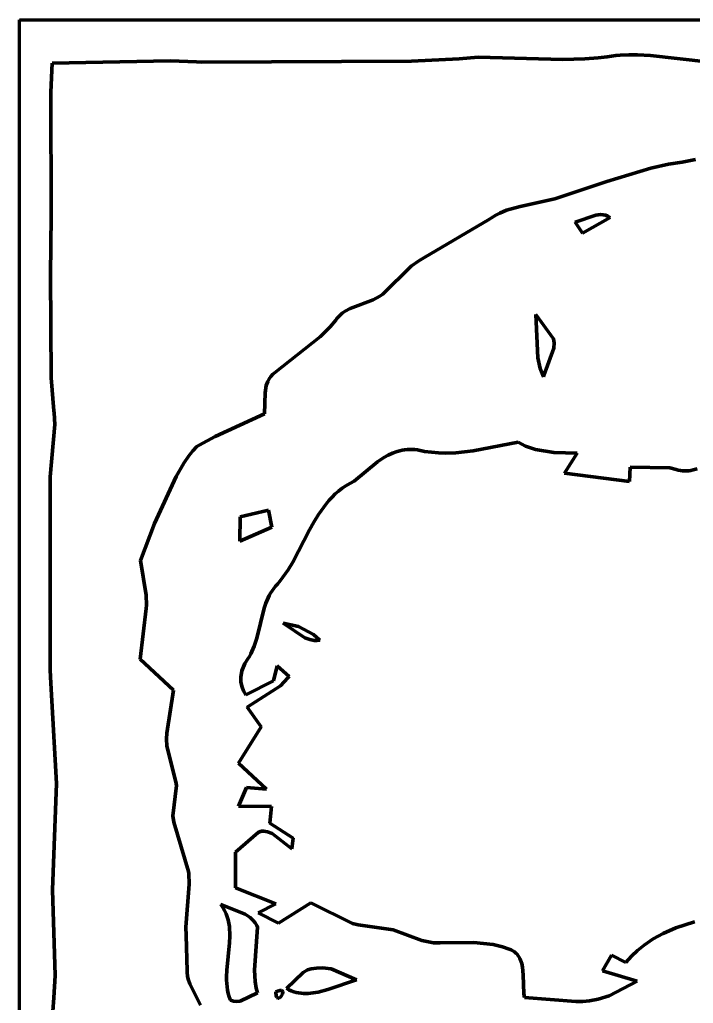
# Model space of a CAD drawing. Header units: millimetres. Extents: x 0 to 3.65, y 0 to 5.24.
# Drawn here: x 0 to 1.801, y 2.608 to 5.236 of the extents above; entities that cross this region are included whole.
import ezdxf

# ---------------------------------------------------------------- set-up
doc = ezdxf.new("R2010")
doc.units = ezdxf.units.MM
doc.layers.add('color#1b1b1dff', color=7, linetype='CONTINUOUS', lineweight=100)
doc.layers.add('color#fcfcfcff', color=7, linetype='CONTINUOUS', lineweight=100)

msp = doc.modelspace()

# ---------------------------------------------------------------- linework, layer by layer
at = {"layer": 'color#1b1b1dff'}
for p, q in [((0, 5.2324), (0.0038, 5.2361)), ((0, 0), (0, 5.2324)), ((0.0038, 5.2361), (3.6528, 5.2361)), ((0.4035, 5.1259), (0.087, 5.1201)), ((0.4723, 5.1236), (0.4035, 5.1259)), ((1.175, 5.1318), (1.0475, 5.1255)), ((1.2259, 5.1355), (1.175, 5.1318)), ((1.4517, 5.1296), (1.2259, 5.1355)), ((1.5111, 5.1312), (1.4517, 5.1296)), ((1.5466, 5.1341), (1.5111, 5.1312)), ((1.5703, 5.1372), (1.5466, 5.1341)), ((1.582, 5.1389), (1.5703, 5.1372)), ((1.5936, 5.1403), (1.582, 5.1389)), ((1.6053, 5.1413), (1.5936, 5.1403)), ((1.6285, 5.1423), (1.6053, 5.1413)), ((1.6517, 5.1422), (1.6285, 5.1423)), ((1.6865, 5.1403), (1.6517, 5.1422)), ((1.8371, 5.1238), (1.6865, 5.1403)), ((0.087, 5.1201), (0.0832, 5.0423)), ((0.486, 5.1227), (0.4723, 5.1236)), ((1.0475, 5.1255), (0.486, 5.1227)), ((0.0832, 5.0423), (0.0843, 4.7112)), ((1.5699, 4.8041), (1.6869, 4.8392)), ((1.6869, 4.8392), (1.7347, 4.8497)), ((1.7347, 4.8497), (1.771, 4.8555)), ((1.771, 4.8555), (1.7892, 4.8586)), ((1.7892, 4.8586), (1.8071, 4.8628)), ((1.4307, 4.7575), (1.5699, 4.8041)), ((1.3011, 4.7267), (1.3376, 4.7368)), ((1.3376, 4.7368), (1.4307, 4.7575)), ((0.0843, 4.7112), (0.0824, 4.5554)), ((1.2564, 4.7027), (1.2616, 4.7066)), ((1.2616, 4.7066), (1.2725, 4.7135)), ((1.2725, 4.7135), (1.2837, 4.7194)), ((1.2837, 4.7194), (1.3011, 4.7267)), ((1.5399, 4.7135), (1.4849, 4.6948)), ((1.505, 4.6658), (1.5785, 4.7079)), ((1.5529, 4.7152), (1.5399, 4.7135)), ((1.5594, 4.7148), (1.5529, 4.7152)), ((1.5658, 4.7136), (1.5594, 4.7148)), ((1.5722, 4.7113), (1.5658, 4.7136)), ((1.5785, 4.7079), (1.5722, 4.7113)), ((1.0804, 4.5994), (1.2564, 4.7027)), ((1.4849, 4.6948), (1.505, 4.6658)), ((0.9709, 4.5024), (1.0464, 4.5774)), ((1.0464, 4.5774), (1.0669, 4.5921)), ((1.0669, 4.5921), (1.0804, 4.5994)), ((0.0824, 4.5554), (0.0844, 4.2789)), ((0.9448, 4.4878), (0.9626, 4.4969)), ((0.9626, 4.4969), (0.9709, 4.5024)), ((0.8833, 4.4645), (0.9448, 4.4878)), ((0.8514, 4.4413), (0.8548, 4.445)), ((0.8548, 4.445), (0.8623, 4.4517)), ((0.8623, 4.4517), (0.8703, 4.4574)), ((0.8703, 4.4574), (0.8833, 4.4645)), ((1.3798, 4.4487), (1.3849, 4.3323)), ((1.4274, 4.3834), (1.3798, 4.4487)), ((0.8304, 4.4157), (0.845, 4.433)), ((0.845, 4.433), (0.8481, 4.4373)), ((0.8481, 4.4373), (0.8514, 4.4413)), ((0.8038, 4.3894), (0.8304, 4.4157)), ((0.6805, 4.2916), (0.8038, 4.3894)), ((1.4287, 4.3724), (1.4274, 4.3834)), ((1.4277, 4.358), (1.4287, 4.3724)), ((1.4012, 4.2854), (1.4277, 4.358)), ((1.3849, 4.3323), (1.3918, 4.304)), ((0.6715, 4.2829), (0.6772, 4.2889)), ((0.6772, 4.2889), (0.6805, 4.2916)), ((1.3918, 4.304), (1.4001, 4.282)), ((1.4001, 4.282), (1.4012, 4.2854)), ((0.0844, 4.2789), (0.0914, 4.1912)), ((0.6561, 4.239), (0.6594, 4.2587)), ((0.6594, 4.2587), (0.6633, 4.2696)), ((0.6633, 4.2696), (0.6669, 4.2765)), ((0.6669, 4.2765), (0.6715, 4.2829)), ((0.6547, 4.1825), (0.6561, 4.239)), ((0.0914, 4.1912), (0.0922, 4.1851)), ((0.0922, 4.1851), (0.0937, 4.1546)), ((0.5222, 4.1221), (0.6547, 4.1825)), ((0.0937, 4.1546), (0.0817, 4.0149)), ((0.4795, 4.0995), (0.5222, 4.1221)), ((1.3322, 4.1068), (1.2125, 4.0838)), ((1.3525, 4.0968), (1.3322, 4.1068)), ((0.4524, 4.071), (0.4626, 4.0837)), ((0.4626, 4.0837), (0.4736, 4.0958)), ((0.4736, 4.0958), (0.4795, 4.0995)), ((0.997, 4.0778), (0.9849, 4.0723)), ((1.0095, 4.0821), (0.997, 4.0778)), ((1.0159, 4.0839), (1.0095, 4.0821)), ((1.0224, 4.0853), (1.0159, 4.0839)), ((1.029, 4.0864), (1.0224, 4.0853)), ((1.0357, 4.0871), (1.029, 4.0864)), ((1.0425, 4.0875), (1.0357, 4.0871)), ((1.0494, 4.0875), (1.0425, 4.0875)), ((1.0565, 4.0871), (1.0494, 4.0875)), ((1.0636, 4.0862), (1.0565, 4.0871)), ((1.0822, 4.0825), (1.0636, 4.0862)), ((1.1008, 4.08), (1.0822, 4.0825)), ((1.1194, 4.0785), (1.1008, 4.08)), ((1.1381, 4.078), (1.1194, 4.0785)), ((1.166, 4.0789), (1.1381, 4.078)), ((1.2125, 4.0838), (1.166, 4.0789)), ((1.3789, 4.0879), (1.3525, 4.0968)), ((1.4283, 4.0797), (1.3789, 4.0879)), ((1.4899, 4.0781), (1.4283, 4.0797)), ((1.4565, 4.024), (1.4899, 4.0781)), ((0.4184, 4.0158), (0.4385, 4.051)), ((0.4385, 4.051), (0.4524, 4.071)), ((0.9562, 4.0549), (0.8938, 4.0025)), ((0.9732, 4.0659), (0.9562, 4.0549)), ((0.9849, 4.0723), (0.9732, 4.0659)), ((1.6301, 4.0018), (1.4565, 4.024)), ((1.6322, 4.0404), (1.6301, 4.0018)), ((1.7382, 4.0385), (1.6322, 4.0404)), ((1.7547, 4.034), (1.7382, 4.0385)), ((1.7606, 4.0323), (1.7547, 4.034)), ((1.7665, 4.0312), (1.7606, 4.0323)), ((1.7722, 4.0305), (1.7665, 4.0312)), ((1.7779, 4.0302), (1.7722, 4.0305)), ((1.7836, 4.0303), (1.7779, 4.0302)), ((1.7891, 4.0308), (1.7836, 4.0303)), ((1.7946, 4.0316), (1.7891, 4.0308)), ((1.8001, 4.0328), (1.7946, 4.0316)), ((1.8108, 4.036), (1.8001, 4.0328)), ((0.0817, 4.0149), (0.0816, 3.4999)), ((0.3608, 3.8897), (0.4184, 4.0158)), ((0.8826, 3.9969), (0.8721, 3.9906)), ((0.8938, 4.0025), (0.8826, 3.9969)), ((0.8527, 3.9765), (0.8438, 3.9687)), ((0.8621, 3.9838), (0.8527, 3.9765)), ((0.8721, 3.9906), (0.8621, 3.9838)), ((0.8199, 3.9429), (0.8127, 3.9336)), ((0.8274, 3.9519), (0.8199, 3.9429)), ((0.8354, 3.9605), (0.8274, 3.9519)), ((0.8438, 3.9687), (0.8354, 3.9605)), ((0.6655, 3.9253), (0.5892, 3.9078)), ((0.6737, 3.88), (0.6655, 3.9253)), ((0.8058, 3.924), (0.7992, 3.9141)), ((0.8127, 3.9336), (0.8058, 3.924)), ((0.5892, 3.9078), (0.5882, 3.8424)), ((0.7868, 3.8937), (0.7751, 3.8725)), ((0.7992, 3.9141), (0.7868, 3.8937)), ((0.3232, 3.7907), (0.3608, 3.8897)), ((0.5882, 3.8424), (0.6737, 3.88)), ((0.7751, 3.8725), (0.7298, 3.7865)), ((0.3378, 3.6981), (0.3232, 3.7907)), ((0.7298, 3.7865), (0.7174, 3.766)), ((0.7174, 3.766), (0.7108, 3.7561)), ((0.6966, 3.737), (0.689, 3.728)), ((0.7039, 3.7464), (0.6966, 3.737)), ((0.7108, 3.7561), (0.7039, 3.7464)), ((0.6748, 3.7102), (0.6709, 3.7039)), ((0.6791, 3.7163), (0.6748, 3.7102)), ((0.6839, 3.7222), (0.6791, 3.7163)), ((0.689, 3.728), (0.6839, 3.7222)), ((0.339, 3.6714), (0.3378, 3.6981)), ((0.664, 3.6909), (0.6584, 3.6773)), ((0.6673, 3.6975), (0.664, 3.6909)), ((0.6709, 3.7039), (0.6673, 3.6975)), ((0.3221, 3.527), (0.3383, 3.6624)), ((0.3383, 3.6624), (0.339, 3.6714)), ((0.6536, 3.6633), (0.6337, 3.5832)), ((0.6584, 3.6773), (0.6536, 3.6633)), ((0.7047, 3.6238), (0.7456, 3.6148)), ((0.7619, 3.5844), (0.7047, 3.6238)), ((0.7456, 3.6148), (0.7854, 3.5929)), ((0.6337, 3.5832), (0.6268, 3.5619)), ((0.7761, 3.5794), (0.7619, 3.5844)), ((0.7873, 3.5774), (0.7761, 3.5794)), ((0.7854, 3.5929), (0.8028, 3.5777)), ((0.7949, 3.5771), (0.7873, 3.5774)), ((0.8028, 3.5777), (0.7949, 3.5771)), ((0.6268, 3.5619), (0.621, 3.5481)), ((0.4112, 3.4441), (0.3221, 3.527)), ((0.6101, 3.5284), (0.6022, 3.5158)), ((0.6141, 3.5348), (0.6101, 3.5284)), ((0.6177, 3.5414), (0.6141, 3.5348)), ((0.621, 3.5481), (0.6177, 3.5414)), ((0.0816, 3.4999), (0.082, 3.4788)), ((0.5941, 3.4961), (0.5911, 3.4793)), ((0.6022, 3.5158), (0.5941, 3.4961)), ((0.6789, 3.4691), (0.6883, 3.5093)), ((0.6883, 3.5093), (0.7202, 3.4811)), ((0.082, 3.4788), (0.0984, 3.1946)), ((0.5911, 3.4793), (0.5915, 3.4657)), ((0.7173, 3.4771), (0.6976, 3.4558)), ((0.7202, 3.4811), (0.7173, 3.4771)), ((0.3936, 3.3294), (0.4112, 3.4441)), ((0.5915, 3.4657), (0.5946, 3.4522)), ((0.5946, 3.4522), (0.5988, 3.4422)), ((0.6046, 3.4323), (0.6789, 3.4691)), ((0.6976, 3.4558), (0.6083, 3.3987)), ((0.5988, 3.4422), (0.6046, 3.4323)), ((0.6083, 3.3987), (0.6452, 3.3463)), ((0.6452, 3.3463), (0.5848, 3.2494)), ((0.3924, 3.3144), (0.3936, 3.3294)), ((0.3935, 3.2948), (0.3924, 3.3144)), ((0.4174, 3.199), (0.3935, 3.2948)), ((0.5848, 3.2494), (0.66, 3.1801)), ((0.0984, 3.1946), (0.0877, 2.911)), ((0.4096, 3.1085), (0.4193, 3.1893)), ((0.4193, 3.1893), (0.4174, 3.199)), ((0.606, 3.184), (0.5849, 3.1345)), ((0.66, 3.1801), (0.606, 3.184)), ((0.5849, 3.1345), (0.6735, 3.1337)), ((0.6735, 3.1337), (0.6691, 3.089)), ((0.4117, 3.0916), (0.4096, 3.1085)), ((0.4511, 2.9595), (0.4117, 3.0916)), ((0.6691, 3.089), (0.7308, 3.0487)), ((0.6373, 3.0642), (0.5767, 3.0115)), ((0.6459, 3.0678), (0.6373, 3.0642)), ((0.6528, 3.0676), (0.6459, 3.0678)), ((0.6625, 3.0659), (0.6528, 3.0676)), ((0.6747, 3.0612), (0.6625, 3.0659)), ((0.728, 3.02), (0.6747, 3.0612)), ((0.7308, 3.0487), (0.728, 3.02)), ((0.5767, 3.0115), (0.5768, 2.9159)), ((0.4519, 2.9546), (0.4511, 2.9595)), ((0.4531, 2.9259), (0.4519, 2.9546)), ((0.4439, 2.8115), (0.4531, 2.9259)), ((0.0877, 2.911), (0.0945, 2.6817)), ((0.5768, 2.9159), (0.6844, 2.8734)), ((0.5382, 2.8714), (0.5435, 2.8634)), ((0.6027, 2.8455), (0.5382, 2.8714)), ((0.6844, 2.8734), (0.6377, 2.8496)), ((0.692, 2.8222), (0.778, 2.8762)), ((0.778, 2.8762), (0.8901, 2.8212)), ((0.5435, 2.8634), (0.548, 2.8553)), ((0.548, 2.8553), (0.5517, 2.8471)), ((0.5517, 2.8471), (0.5548, 2.8388)), ((0.616, 2.8367), (0.6027, 2.8455)), ((0.6377, 2.8496), (0.692, 2.8222)), ((0.5548, 2.8388), (0.5573, 2.8304)), ((0.5573, 2.8304), (0.5591, 2.8219)), ((0.5591, 2.8219), (0.5605, 2.8132)), ((0.5605, 2.8132), (0.5613, 2.8045)), ((0.6246, 2.8286), (0.616, 2.8367)), ((0.6295, 2.8223), (0.6246, 2.8286)), ((0.6337, 2.8153), (0.6295, 2.8223)), ((0.6355, 2.8115), (0.6337, 2.8153)), ((0.8901, 2.8212), (0.9049, 2.8175)), ((0.9049, 2.8175), (0.9985, 2.804)), ((1.7544, 2.8094), (1.8042, 2.8253)), ((0.4451, 2.7885), (0.4439, 2.8115)), ((0.4477, 2.6942), (0.4451, 2.7885)), ((0.5619, 2.7869), (0.5611, 2.769)), ((0.5613, 2.8045), (0.5618, 2.7957)), ((0.5618, 2.7957), (0.5619, 2.7869)), ((0.628, 2.6962), (0.6355, 2.8115)), ((0.9985, 2.804), (1.0752, 2.7758)), ((1.6938, 2.7797), (1.72, 2.7942)), ((1.72, 2.7942), (1.7544, 2.8094)), ((0.5611, 2.769), (0.554, 2.6963)), ((1.0752, 2.7758), (1.1061, 2.7695)), ((1.1061, 2.7695), (1.1244, 2.769)), ((1.1244, 2.769), (1.2144, 2.7704)), ((1.2144, 2.7704), (1.2654, 2.7647)), ((1.2654, 2.7647), (1.2903, 2.7587)), ((1.6517, 2.7488), (1.6691, 2.7629)), ((1.6691, 2.7629), (1.6938, 2.7797)), ((1.2903, 2.7587), (1.3086, 2.7524)), ((1.3086, 2.7524), (1.3137, 2.7502)), ((1.3137, 2.7502), (1.3184, 2.7477)), ((1.3184, 2.7477), (1.3226, 2.7449)), ((1.3226, 2.7449), (1.3263, 2.7418)), ((1.3263, 2.7418), (1.3296, 2.7385)), ((1.3296, 2.7385), (1.3325, 2.7348)), ((1.3325, 2.7348), (1.3351, 2.731)), ((1.5577, 2.6946), (1.5821, 2.7366)), ((1.5821, 2.7366), (1.6203, 2.7166)), ((1.6354, 2.7334), (1.6517, 2.7488)), ((1.3351, 2.731), (1.3373, 2.7269)), ((1.3373, 2.7269), (1.3392, 2.7227)), ((1.3392, 2.7227), (1.3422, 2.7137)), ((1.3422, 2.7137), (1.3442, 2.7041)), ((1.6203, 2.7166), (1.6354, 2.7334)), ((0.0945, 2.6817), (0.0912, 2.6219)), ((0.4476, 2.6895), (0.4477, 2.6942)), ((0.4484, 2.6805), (0.4476, 2.6895)), ((0.554, 2.6963), (0.5532, 2.6782)), ((0.6294, 2.666), (0.628, 2.6962)), ((0.7582, 2.6901), (0.7134, 2.6468)), ((0.7698, 2.6968), (0.7582, 2.6901)), ((0.7794, 2.7), (0.7698, 2.6968)), ((0.7862, 2.701), (0.7794, 2.7)), ((0.7935, 2.7011), (0.7862, 2.701)), ((0.8093, 2.7021), (0.7935, 2.7011)), ((0.8325, 2.6994), (0.8093, 2.7021)), ((0.9005, 2.67), (0.8325, 2.6994)), ((1.3442, 2.7041), (1.3462, 2.6837)), ((1.3462, 2.6837), (1.3482, 2.6326)), ((1.6511, 2.667), (1.5577, 2.6946)), ((0.4502, 2.6718), (0.4484, 2.6805)), ((0.4546, 2.6592), (0.4502, 2.6718)), ((0.4833, 2.6029), (0.4546, 2.6592)), ((0.5532, 2.6782), (0.5533, 2.6692)), ((0.5533, 2.6692), (0.5537, 2.6602)), ((0.5537, 2.6602), (0.5546, 2.6513)), ((0.6324, 2.648), (0.6294, 2.666)), ((0.8237, 2.6446), (0.9005, 2.67)), ((1.5756, 2.628), (1.6511, 2.667)), ((0.5546, 2.6513), (0.5559, 2.6425)), ((0.5559, 2.6425), (0.5577, 2.6337)), ((0.5577, 2.6337), (0.5602, 2.625)), ((0.5896, 2.6131), (0.6354, 2.636)), ((0.6354, 2.636), (0.6324, 2.648)), ((0.689, 2.6402), (0.6849, 2.6385)), ((0.6849, 2.6385), (0.685, 2.6341)), ((0.685, 2.6341), (0.6854, 2.6304)), ((0.6854, 2.6304), (0.686, 2.6274)), ((0.6925, 2.6413), (0.689, 2.6402)), ((0.6955, 2.642), (0.6925, 2.6413)), ((0.698, 2.6421), (0.6955, 2.642)), ((0.6999, 2.6419), (0.698, 2.6421)), ((0.7015, 2.6413), (0.6999, 2.6419)), ((0.7001, 2.6274), (0.7029, 2.6326)), ((0.7026, 2.6403), (0.7015, 2.6413)), ((0.7033, 2.6391), (0.7026, 2.6403)), ((0.7029, 2.6326), (0.7037, 2.6361)), ((0.7036, 2.6377), (0.7033, 2.6391)), ((0.7037, 2.6361), (0.7036, 2.6377)), ((0.7134, 2.6468), (0.7198, 2.6436)), ((0.7198, 2.6436), (0.7262, 2.6408)), ((0.7262, 2.6408), (0.7327, 2.6386)), ((0.7327, 2.6386), (0.7392, 2.6368)), ((0.7392, 2.6368), (0.7456, 2.6355)), ((0.7456, 2.6355), (0.7521, 2.6346)), ((0.7521, 2.6346), (0.7586, 2.634)), ((0.7586, 2.634), (0.7651, 2.6339)), ((0.7651, 2.6339), (0.7716, 2.634)), ((0.7716, 2.634), (0.7847, 2.6353)), ((0.7847, 2.6353), (0.7977, 2.6376)), ((0.7977, 2.6376), (0.8237, 2.6446)), ((1.3482, 2.6326), (1.3498, 2.6234)), ((0.0912, 2.6219), (0.0887, 2.5862)), ((0.5602, 2.625), (0.5632, 2.6164)), ((0.5632, 2.6164), (0.5659, 2.6152)), ((0.5659, 2.6152), (0.5713, 2.6134)), ((0.5713, 2.6134), (0.5792, 2.6122)), ((0.5792, 2.6122), (0.5896, 2.6131)), ((0.686, 2.6274), (0.6869, 2.6251)), ((0.6869, 2.6251), (0.6879, 2.6234)), ((0.6879, 2.6234), (0.6891, 2.6222)), ((0.6891, 2.6222), (0.6904, 2.6216)), ((0.6904, 2.6216), (0.6918, 2.6214)), ((0.6918, 2.6214), (0.6932, 2.6217)), ((0.6932, 2.6217), (0.6947, 2.6223)), ((0.6947, 2.6223), (0.6961, 2.6232)), ((0.6961, 2.6232), (0.7001, 2.6274)), ((1.3498, 2.6234), (1.4867, 2.6128)), ((1.4867, 2.6128), (1.4928, 2.6125)), ((1.4928, 2.6125), (1.5051, 2.6124)), ((1.5051, 2.6124), (1.5232, 2.6139)), ((1.5232, 2.6139), (1.5468, 2.6186)), ((1.5468, 2.6186), (1.5756, 2.628))]:
    msp.add_line(p, q, dxfattribs=at)
at = {"layer": 'color#fcfcfcff'}
for p, q in [((0, 5.2361), (0.0038, 5.2361)), ((0.0038, 5.2361), (0, 5.2324)), ((0, 5.2324), (0, 5.2361)), ((0.087, 5.1201), (0.4035, 5.1259)), ((0.4035, 5.1259), (0.4723, 5.1236)), ((1.0475, 5.1255), (1.175, 5.1318)), ((1.175, 5.1318), (1.2259, 5.1355)), ((1.2259, 5.1355), (1.4517, 5.1296)), ((1.4517, 5.1296), (1.5111, 5.1312)), ((1.5111, 5.1312), (1.5466, 5.1341)), ((1.5466, 5.1341), (1.5703, 5.1372)), ((1.5703, 5.1372), (1.582, 5.1389)), ((1.582, 5.1389), (1.5936, 5.1403)), ((1.5936, 5.1403), (1.6053, 5.1413)), ((1.6053, 5.1413), (1.6285, 5.1423)), ((1.6285, 5.1423), (1.6517, 5.1422)), ((1.6517, 5.1422), (1.6865, 5.1403)), ((1.6865, 5.1403), (1.8371, 5.1238)), ((0.0832, 5.0423), (0.087, 5.1201)), ((0.4723, 5.1236), (0.486, 5.1227)), ((0.486, 5.1227), (1.0475, 5.1255)), ((0.0843, 4.7112), (0.0832, 5.0423)), ((1.6869, 4.8392), (1.5699, 4.8041)), ((1.7347, 4.8497), (1.6869, 4.8392)), ((1.771, 4.8555), (1.7347, 4.8497)), ((1.7892, 4.8586), (1.771, 4.8555)), ((1.8071, 4.8628), (1.7892, 4.8586)), ((1.5699, 4.8041), (1.4307, 4.7575)), ((1.3376, 4.7368), (1.3011, 4.7267)), ((1.4307, 4.7575), (1.3376, 4.7368)), ((0.0824, 4.5554), (0.0843, 4.7112)), ((1.2616, 4.7066), (1.2564, 4.7027)), ((1.2725, 4.7135), (1.2616, 4.7066)), ((1.2837, 4.7194), (1.2725, 4.7135)), ((1.3011, 4.7267), (1.2837, 4.7194)), ((1.4849, 4.6948), (1.5399, 4.7135)), ((1.5785, 4.7079), (1.505, 4.6658)), ((1.5399, 4.7135), (1.5529, 4.7152)), ((1.5529, 4.7152), (1.5594, 4.7148)), ((1.5594, 4.7148), (1.5658, 4.7136)), ((1.5658, 4.7136), (1.5722, 4.7113)), ((1.5722, 4.7113), (1.5785, 4.7079)), ((1.2564, 4.7027), (1.0804, 4.5994)), ((1.505, 4.6658), (1.4849, 4.6948)), ((1.0464, 4.5774), (0.9709, 4.5024)), ((1.0669, 4.5921), (1.0464, 4.5774)), ((1.0804, 4.5994), (1.0669, 4.5921)), ((0.0844, 4.2789), (0.0824, 4.5554)), ((0.9626, 4.4969), (0.9448, 4.4878)), ((0.9709, 4.5024), (0.9626, 4.4969)), ((0.9448, 4.4878), (0.8833, 4.4645)), ((0.8548, 4.445), (0.8514, 4.4413)), ((0.8623, 4.4517), (0.8548, 4.445)), ((0.8703, 4.4574), (0.8623, 4.4517)), ((0.8833, 4.4645), (0.8703, 4.4574)), ((1.3798, 4.4487), (1.4274, 4.3834)), ((1.3849, 4.3323), (1.3798, 4.4487)), ((0.845, 4.433), (0.8304, 4.4157)), ((0.8481, 4.4373), (0.845, 4.433)), ((0.8514, 4.4413), (0.8481, 4.4373)), ((0.8304, 4.4157), (0.8038, 4.3894)), ((0.8038, 4.3894), (0.6805, 4.2916)), ((1.4274, 4.3834), (1.4287, 4.3724)), ((1.4287, 4.3724), (1.4277, 4.358)), ((1.4277, 4.358), (1.4012, 4.2854)), ((1.3918, 4.304), (1.3849, 4.3323)), ((0.6772, 4.2889), (0.6715, 4.2829)), ((0.6805, 4.2916), (0.6772, 4.2889)), ((1.4001, 4.282), (1.3918, 4.304)), ((1.4012, 4.2854), (1.4001, 4.282)), ((0.0914, 4.1912), (0.0844, 4.2789)), ((0.6594, 4.2587), (0.6561, 4.239)), ((0.6633, 4.2696), (0.6594, 4.2587)), ((0.6669, 4.2765), (0.6633, 4.2696)), ((0.6715, 4.2829), (0.6669, 4.2765)), ((0.6561, 4.239), (0.6547, 4.1825)), ((0.0922, 4.1851), (0.0914, 4.1912)), ((0.0937, 4.1546), (0.0922, 4.1851)), ((0.6547, 4.1825), (0.5222, 4.1221)), ((0.0817, 4.0149), (0.0937, 4.1546)), ((0.5222, 4.1221), (0.4795, 4.0995)), ((1.2125, 4.0838), (1.3322, 4.1068)), ((1.3322, 4.1068), (1.3525, 4.0968)), ((0.4626, 4.0837), (0.4524, 4.071)), ((0.4736, 4.0958), (0.4626, 4.0837)), ((0.4795, 4.0995), (0.4736, 4.0958)), ((0.9849, 4.0723), (0.997, 4.0778)), ((0.997, 4.0778), (1.0095, 4.0821)), ((1.0095, 4.0821), (1.0159, 4.0839)), ((1.0159, 4.0839), (1.0224, 4.0853)), ((1.0224, 4.0853), (1.029, 4.0864)), ((1.029, 4.0864), (1.0357, 4.0871)), ((1.0357, 4.0871), (1.0425, 4.0875)), ((1.0425, 4.0875), (1.0494, 4.0875)), ((1.0494, 4.0875), (1.0565, 4.0871)), ((1.0565, 4.0871), (1.0636, 4.0862)), ((1.0636, 4.0862), (1.0822, 4.0825)), ((1.0822, 4.0825), (1.1008, 4.08)), ((1.1008, 4.08), (1.1194, 4.0785)), ((1.1194, 4.0785), (1.1381, 4.078)), ((1.1381, 4.078), (1.166, 4.0789)), ((1.166, 4.0789), (1.2125, 4.0838)), ((1.3525, 4.0968), (1.3789, 4.0879)), ((1.3789, 4.0879), (1.4283, 4.0797)), ((1.4283, 4.0797), (1.4899, 4.0781)), ((1.4899, 4.0781), (1.4565, 4.024)), ((0.4385, 4.051), (0.4184, 4.0158)), ((0.4524, 4.071), (0.4385, 4.051)), ((0.8938, 4.0025), (0.9562, 4.0549)), ((0.9562, 4.0549), (0.9732, 4.0659)), ((0.9732, 4.0659), (0.9849, 4.0723)), ((1.4565, 4.024), (1.6301, 4.0018)), ((1.6301, 4.0018), (1.6322, 4.0404)), ((1.6322, 4.0404), (1.7382, 4.0385)), ((1.7382, 4.0385), (1.7547, 4.034)), ((1.7547, 4.034), (1.7606, 4.0323)), ((1.7606, 4.0323), (1.7665, 4.0312)), ((1.7665, 4.0312), (1.7722, 4.0305)), ((1.7722, 4.0305), (1.7779, 4.0302)), ((1.7779, 4.0302), (1.7836, 4.0303)), ((1.7836, 4.0303), (1.7891, 4.0308)), ((1.7891, 4.0308), (1.7946, 4.0316)), ((1.7946, 4.0316), (1.8001, 4.0328)), ((1.8001, 4.0328), (1.8108, 4.036)), ((0.0816, 3.4999), (0.0817, 4.0149)), ((0.4184, 4.0158), (0.3608, 3.8897)), ((0.8721, 3.9906), (0.8826, 3.9969)), ((0.8826, 3.9969), (0.8938, 4.0025)), ((0.8438, 3.9687), (0.8527, 3.9765)), ((0.8527, 3.9765), (0.8621, 3.9838)), ((0.8621, 3.9838), (0.8721, 3.9906)), ((0.8127, 3.9336), (0.8199, 3.9429)), ((0.8199, 3.9429), (0.8274, 3.9519)), ((0.8274, 3.9519), (0.8354, 3.9605)), ((0.8354, 3.9605), (0.8438, 3.9687)), ((0.5892, 3.9078), (0.6655, 3.9253)), ((0.6655, 3.9253), (0.6737, 3.88)), ((0.7992, 3.9141), (0.8058, 3.924)), ((0.8058, 3.924), (0.8127, 3.9336)), ((0.5882, 3.8424), (0.5892, 3.9078)), ((0.7751, 3.8725), (0.7868, 3.8937)), ((0.7868, 3.8937), (0.7992, 3.9141)), ((0.3608, 3.8897), (0.3232, 3.7907)), ((0.6737, 3.88), (0.5882, 3.8424)), ((0.7298, 3.7865), (0.7751, 3.8725)), ((0.3232, 3.7907), (0.3378, 3.6981)), ((0.7174, 3.766), (0.7298, 3.7865)), ((0.7108, 3.7561), (0.7174, 3.766)), ((0.689, 3.728), (0.6966, 3.737)), ((0.6966, 3.737), (0.7039, 3.7464)), ((0.7039, 3.7464), (0.7108, 3.7561)), ((0.6709, 3.7039), (0.6748, 3.7102)), ((0.6748, 3.7102), (0.6791, 3.7163)), ((0.6791, 3.7163), (0.6839, 3.7222)), ((0.6839, 3.7222), (0.689, 3.728)), ((0.3378, 3.6981), (0.339, 3.6714)), ((0.6584, 3.6773), (0.664, 3.6909)), ((0.664, 3.6909), (0.6673, 3.6975)), ((0.6673, 3.6975), (0.6709, 3.7039)), ((0.3383, 3.6624), (0.3221, 3.527)), ((0.339, 3.6714), (0.3383, 3.6624)), ((0.6337, 3.5832), (0.6536, 3.6633)), ((0.6536, 3.6633), (0.6584, 3.6773)), ((0.7047, 3.6238), (0.7619, 3.5844)), ((0.7456, 3.6148), (0.7047, 3.6238)), ((0.7854, 3.5929), (0.7456, 3.6148)), ((0.6268, 3.5619), (0.6337, 3.5832)), ((0.7619, 3.5844), (0.7761, 3.5794)), ((0.7761, 3.5794), (0.7873, 3.5774)), ((0.8028, 3.5777), (0.7854, 3.5929)), ((0.7873, 3.5774), (0.7949, 3.5771)), ((0.7949, 3.5771), (0.8028, 3.5777)), ((0.621, 3.5481), (0.6268, 3.5619)), ((0.3221, 3.527), (0.4112, 3.4441)), ((0.6022, 3.5158), (0.6101, 3.5284)), ((0.6101, 3.5284), (0.6141, 3.5348)), ((0.6141, 3.5348), (0.6177, 3.5414)), ((0.6177, 3.5414), (0.621, 3.5481)), ((0.082, 3.4788), (0.0816, 3.4999)), ((0.5911, 3.4793), (0.5941, 3.4961)), ((0.5941, 3.4961), (0.6022, 3.5158)), ((0.6883, 3.5093), (0.6789, 3.4691)), ((0.7202, 3.4811), (0.6883, 3.5093)), ((0.0984, 3.1946), (0.082, 3.4788)), ((0.5915, 3.4657), (0.5911, 3.4793)), ((0.6976, 3.4558), (0.7173, 3.4771)), ((0.7173, 3.4771), (0.7202, 3.4811)), ((0.4112, 3.4441), (0.3936, 3.3294)), ((0.5946, 3.4522), (0.5915, 3.4657)), ((0.5988, 3.4422), (0.5946, 3.4522)), ((0.6789, 3.4691), (0.6046, 3.4323)), ((0.6083, 3.3987), (0.6976, 3.4558)), ((0.6046, 3.4323), (0.5988, 3.4422)), ((0.6452, 3.3463), (0.6083, 3.3987)), ((0.5848, 3.2494), (0.6452, 3.3463)), ((0.3936, 3.3294), (0.3924, 3.3144)), ((0.3924, 3.3144), (0.3935, 3.2948)), ((0.3935, 3.2948), (0.4174, 3.199)), ((0.66, 3.1801), (0.5848, 3.2494)), ((0.0877, 2.911), (0.0984, 3.1946)), ((0.4193, 3.1893), (0.4096, 3.1085)), ((0.4174, 3.199), (0.4193, 3.1893)), ((0.5849, 3.1345), (0.606, 3.184)), ((0.606, 3.184), (0.66, 3.1801)), ((0.6735, 3.1337), (0.5849, 3.1345)), ((0.6691, 3.089), (0.6735, 3.1337)), ((0.4096, 3.1085), (0.4117, 3.0916)), ((0.4117, 3.0916), (0.4511, 2.9595)), ((0.7308, 3.0487), (0.6691, 3.089)), ((0.5767, 3.0115), (0.6373, 3.0642)), ((0.6373, 3.0642), (0.6459, 3.0678)), ((0.6459, 3.0678), (0.6528, 3.0676)), ((0.6528, 3.0676), (0.6625, 3.0659)), ((0.6625, 3.0659), (0.6747, 3.0612)), ((0.6747, 3.0612), (0.728, 3.02)), ((0.728, 3.02), (0.7308, 3.0487)), ((0.5768, 2.9159), (0.5767, 3.0115)), ((0.4511, 2.9595), (0.4519, 2.9546)), ((0.4519, 2.9546), (0.4531, 2.9259)), ((0.4531, 2.9259), (0.4439, 2.8115)), ((0.0945, 2.6817), (0.0877, 2.911)), ((0.6844, 2.8734), (0.5768, 2.9159)), ((0.5382, 2.8714), (0.6027, 2.8455)), ((0.5435, 2.8634), (0.5382, 2.8714)), ((0.6377, 2.8496), (0.6844, 2.8734)), ((0.778, 2.8762), (0.692, 2.8222)), ((0.8901, 2.8212), (0.778, 2.8762)), ((0.548, 2.8553), (0.5435, 2.8634)), ((0.5517, 2.8471), (0.548, 2.8553)), ((0.5548, 2.8388), (0.5517, 2.8471)), ((0.6027, 2.8455), (0.616, 2.8367)), ((0.692, 2.8222), (0.6377, 2.8496)), ((0.5573, 2.8304), (0.5548, 2.8388)), ((0.5591, 2.8219), (0.5573, 2.8304)), ((0.5605, 2.8132), (0.5591, 2.8219)), ((0.5613, 2.8045), (0.5605, 2.8132)), ((0.616, 2.8367), (0.6246, 2.8286)), ((0.6246, 2.8286), (0.6295, 2.8223)), ((0.6295, 2.8223), (0.6337, 2.8153)), ((0.6337, 2.8153), (0.6355, 2.8115)), ((0.9049, 2.8175), (0.8901, 2.8212)), ((0.9985, 2.804), (0.9049, 2.8175)), ((1.8042, 2.8253), (1.7544, 2.8094)), ((0.4439, 2.8115), (0.4451, 2.7885)), ((0.4451, 2.7885), (0.4477, 2.6942)), ((0.5611, 2.769), (0.5619, 2.7869)), ((0.5618, 2.7957), (0.5613, 2.8045)), ((0.5619, 2.7869), (0.5618, 2.7957)), ((0.6355, 2.8115), (0.628, 2.6962)), ((1.0752, 2.7758), (0.9985, 2.804)), ((1.72, 2.7942), (1.6938, 2.7797)), ((1.7544, 2.8094), (1.72, 2.7942)), ((0.554, 2.6963), (0.5611, 2.769)), ((1.1061, 2.7695), (1.0752, 2.7758)), ((1.1244, 2.769), (1.1061, 2.7695)), ((1.2144, 2.7704), (1.1244, 2.769)), ((1.2654, 2.7647), (1.2144, 2.7704)), ((1.2903, 2.7587), (1.2654, 2.7647)), ((1.6691, 2.7629), (1.6517, 2.7488)), ((1.6938, 2.7797), (1.6691, 2.7629)), ((1.3086, 2.7524), (1.2903, 2.7587)), ((1.3137, 2.7502), (1.3086, 2.7524)), ((1.3184, 2.7477), (1.3137, 2.7502)), ((1.3226, 2.7449), (1.3184, 2.7477)), ((1.3263, 2.7418), (1.3226, 2.7449)), ((1.3296, 2.7385), (1.3263, 2.7418)), ((1.3325, 2.7348), (1.3296, 2.7385)), ((1.3351, 2.731), (1.3325, 2.7348)), ((1.5821, 2.7366), (1.5577, 2.6946)), ((1.6203, 2.7166), (1.5821, 2.7366)), ((1.6517, 2.7488), (1.6354, 2.7334)), ((1.3373, 2.7269), (1.3351, 2.731)), ((1.3392, 2.7227), (1.3373, 2.7269)), ((1.3422, 2.7137), (1.3392, 2.7227)), ((1.3442, 2.7041), (1.3422, 2.7137)), ((1.6354, 2.7334), (1.6203, 2.7166)), ((0.0912, 2.6219), (0.0945, 2.6817)), ((0.4477, 2.6942), (0.4476, 2.6895)), ((0.4476, 2.6895), (0.4484, 2.6805)), ((0.5532, 2.6782), (0.554, 2.6963)), ((0.628, 2.6962), (0.6294, 2.666)), ((0.7134, 2.6468), (0.7582, 2.6901)), ((0.7582, 2.6901), (0.7698, 2.6968)), ((0.7698, 2.6968), (0.7794, 2.7)), ((0.7794, 2.7), (0.7862, 2.701)), ((0.7862, 2.701), (0.7935, 2.7011)), ((0.7935, 2.7011), (0.8093, 2.7021)), ((0.8093, 2.7021), (0.8325, 2.6994)), ((0.8325, 2.6994), (0.9005, 2.67)), ((1.3462, 2.6837), (1.3442, 2.7041)), ((1.3482, 2.6326), (1.3462, 2.6837)), ((1.5577, 2.6946), (1.6511, 2.667)), ((0.4484, 2.6805), (0.4502, 2.6718)), ((0.4502, 2.6718), (0.4546, 2.6592)), ((0.4546, 2.6592), (0.4833, 2.6029)), ((0.5533, 2.6692), (0.5532, 2.6782)), ((0.5537, 2.6602), (0.5533, 2.6692)), ((0.5546, 2.6513), (0.5537, 2.6602)), ((0.6294, 2.666), (0.6324, 2.648)), ((0.9005, 2.67), (0.8237, 2.6446)), ((1.6511, 2.667), (1.5756, 2.628)), ((0.5559, 2.6425), (0.5546, 2.6513)), ((0.5577, 2.6337), (0.5559, 2.6425)), ((0.5602, 2.625), (0.5577, 2.6337)), ((0.6354, 2.636), (0.5896, 2.6131)), ((0.6324, 2.648), (0.6354, 2.636)), ((0.6849, 2.6385), (0.689, 2.6402)), ((0.685, 2.6341), (0.6849, 2.6385)), ((0.6854, 2.6304), (0.685, 2.6341)), ((0.686, 2.6274), (0.6854, 2.6304)), ((0.689, 2.6402), (0.6925, 2.6413)), ((0.6925, 2.6413), (0.6955, 2.642)), ((0.6955, 2.642), (0.698, 2.6421)), ((0.698, 2.6421), (0.6999, 2.6419)), ((0.6999, 2.6419), (0.7015, 2.6413)), ((0.7029, 2.6326), (0.7001, 2.6274)), ((0.7015, 2.6413), (0.7026, 2.6403)), ((0.7026, 2.6403), (0.7033, 2.6391)), ((0.7037, 2.6361), (0.7029, 2.6326)), ((0.7033, 2.6391), (0.7036, 2.6377)), ((0.7036, 2.6377), (0.7037, 2.6361)), ((0.7198, 2.6436), (0.7134, 2.6468)), ((0.7262, 2.6408), (0.7198, 2.6436)), ((0.7327, 2.6386), (0.7262, 2.6408)), ((0.7392, 2.6368), (0.7327, 2.6386)), ((0.7456, 2.6355), (0.7392, 2.6368)), ((0.7521, 2.6346), (0.7456, 2.6355)), ((0.7586, 2.634), (0.7521, 2.6346)), ((0.7651, 2.6339), (0.7586, 2.634)), ((0.7716, 2.634), (0.7651, 2.6339)), ((0.7847, 2.6353), (0.7716, 2.634)), ((0.7977, 2.6376), (0.7847, 2.6353)), ((0.8237, 2.6446), (0.7977, 2.6376)), ((1.3498, 2.6234), (1.3482, 2.6326)), ((0.0887, 2.5862), (0.0912, 2.6219)), ((0.5632, 2.6164), (0.5602, 2.625)), ((0.5659, 2.6152), (0.5632, 2.6164)), ((0.5713, 2.6134), (0.5659, 2.6152)), ((0.5792, 2.6122), (0.5713, 2.6134)), ((0.5896, 2.6131), (0.5792, 2.6122)), ((0.6869, 2.6251), (0.686, 2.6274)), ((0.6879, 2.6234), (0.6869, 2.6251)), ((0.6891, 2.6222), (0.6879, 2.6234)), ((0.6904, 2.6216), (0.6891, 2.6222)), ((0.6918, 2.6214), (0.6904, 2.6216)), ((0.6932, 2.6217), (0.6918, 2.6214)), ((0.6947, 2.6223), (0.6932, 2.6217)), ((0.6961, 2.6232), (0.6947, 2.6223)), ((0.7001, 2.6274), (0.6961, 2.6232)), ((1.4867, 2.6128), (1.3498, 2.6234)), ((1.4928, 2.6125), (1.4867, 2.6128)), ((1.5051, 2.6124), (1.4928, 2.6125)), ((1.5232, 2.6139), (1.5051, 2.6124)), ((1.5468, 2.6186), (1.5232, 2.6139)), ((1.5756, 2.628), (1.5468, 2.6186))]:
    msp.add_line(p, q, dxfattribs=at)

doc.saveas('drawing.dxf')
